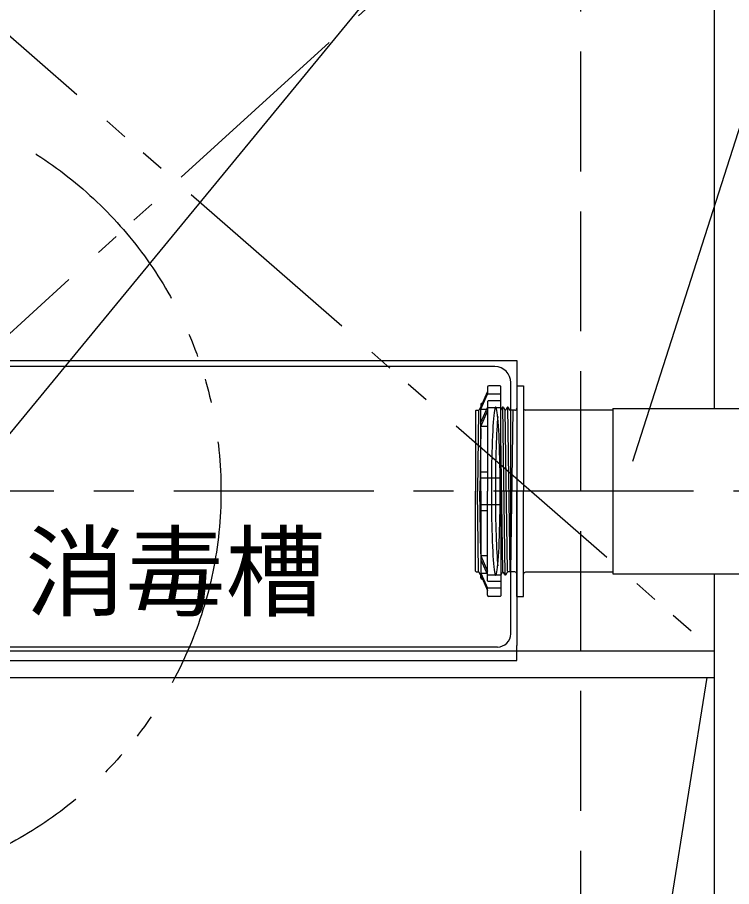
# Model space of a CAD drawing. Units: millimetres, scale not verified. Extents: x -9773 to 7545, y -7063 to 5014.
# Drawn here: x -4922 to -4387, y -119 to 533 of the extents above; entities that cross this region are included whole.
import ezdxf
from ezdxf.enums import TextEntityAlignment as Align

# ---------------------------------------------------------------- set-up
doc = ezdxf.new("R2010")
doc.units = ezdxf.units.MM
doc.header["$LTSCALE"] = 30
for name, pattern in [('CHAIN1', [8, 5, -1, 1, -1]), ('DASHED3', [4, 3, -1]), ('DOUBLE_CHAIN1', [8.8, 5, -1, 0.6, -0.6, 0.6, -1])]:
    doc.linetypes.add(name, pattern=pattern)
doc.layers.add('0-1_KIKI', color=3, linetype='Continuous', lineweight=25)
doc.layers.add('0-3_A-PIPE', color=2, linetype='Continuous', lineweight=25)
doc.styles.add('MS Gothic', font='')
doc.styles.get('MS Gothic').set_extended_font_data('MS Gothic')

msp = doc.modelspace()

# ---------------------------------------------------------------- linework, layer by layer
at = {"layer": '0-1_KIKI', "color": 4}
for p, q in [((-4352.14, 921.74), (-4999.53, 134.22)), ((-4273.3, 786.07), (-4461.03, 199.87))]:
    msp.add_line(p, q, dxfattribs=at)
at = {"layer": '0-1_KIKI', "linetype": 'DOUBLE_CHAIN1'}
for p, q in [((-5189.73, 747.6), (-4399.73, 57.6)), ((-5189.78, 57.6), (-4461.05, 721.71))]:
    msp.add_line(p, q, dxfattribs=at)
at = {"layer": '0-1_KIKI'}
for p, q in [((-4399.73, 578.36), (-4399.73, 397.32)), ((-4399.73, 577.6), (-4399.73, 239.6)), ((-4564.26, 271.08), (-5001.73, 271.08)), ((-4569.77, 255.6), (-4569.77, 250.46)), ((-4560.27, 256.6), (-4568.77, 256.6)), ((-4559.77, 177.6), (-4559.77, 256.1)), ((-4552.28, 70.6), (-4552.28, 259.12)), ((-4547.77, 256.6), (-4547.77, 177.6)), ((-4547.77, 256.6), (-4542.77, 256.6)), ((-4542.77, 256.6), (-4542.77, 177.6)), ((-4574.77, 240.61), (-4569.77, 252.1)), ((-4574.77, 239.09), (-4569.77, 250.46)), ((-4559.77, 250.46), (-4569.77, 250.46)), ((-4574.77, 242.6), (-4574.77, 239.39)), ((-4573.77, 243.6), (-4573.47, 243.6)), ((-4569.77, 244.88), (-4569.77, 177.6)), ((-4559.77, 245.38), (-4569.27, 245.38)), ((-4578.14, 238.28), (-4578.64, 237.78)), ((-4578.64, 237.78), (-4578.64, 177.6)), ((-4578.14, 238.28), (-4576.42, 238.28)), ((-4576.43, 237.78), (-4577.29, 177.6)), ((-4574.98, 240.33), (-4575.91, 238.55)), ((-4574.77, 177.6), (-4574.77, 240.61)), ((-4574.77, 229.09), (-4569.77, 240.46)), ((-4574.77, 239.09), (-4570.37, 239.09)), ((-4569.77, 240.46), (-4559.77, 240.46)), ((-4558.65, 240.33), (-4559.58, 238.55)), ((-4556.4, 115.1), (-4558.21, 240.6)), ((-4557.76, 240.33), (-4556.84, 238.55)), ((-4554.65, 117.42), (-4556.39, 238.28)), ((-4555.02, 240.33), (-4555.95, 238.55)), ((-4552.8, 116.92), (-4554.58, 240.6)), ((-4554.14, 240.33), (-4553.22, 238.57)), ((-4549.27, 238.28), (-4552.77, 238.28)), ((-4550.7, 238.28), (-4552.51, 117.21)), ((-4475.64, 238.49), (-4541.27, 238.49)), ((-4475.64, 239.6), (-4475.64, 115.6)), ((-4475.64, 238.49), (-4475.64, 177.6)), ((-4574.77, 224.73), (-4575.44, 177.6)), ((-4558.28, 117.41), (-4559.77, 220.41)), ((-4574.77, 192.1), (-4569.77, 192.1)), ((-4574.77, 187.6), (-4559.77, 187.6)), ((-4578.64, 117.42), (-4578.64, 177.6)), ((-4576.43, 117.41), (-4577.29, 177.6)), ((-4574.77, 130.46), (-4575.44, 177.6)), ((-4574.77, 177.6), (-4574.77, 114.58)), ((-4569.77, 110.31), (-4569.77, 177.6)), ((-4559.77, 177.6), (-4559.77, 99.1)), ((-4557.68, 177.6), (-4557.7, 177.6)), ((-4547.77, 98.6), (-4547.77, 177.6)), ((-4542.77, 98.6), (-4542.77, 177.6)), ((-4574.77, 167.6), (-4559.77, 167.6)), ((-4574.77, 163.1), (-4569.77, 163.1)), ((-4574.77, 126.1), (-4569.77, 114.73)), ((-4578.14, 116.92), (-4578.64, 117.42)), ((-4578.14, 116.92), (-4576.42, 116.92)), ((-4574.98, 114.86), (-4575.91, 116.65)), ((-4574.77, 116.1), (-4570.37, 116.1)), ((-4574.77, 116.1), (-4569.77, 104.73)), ((-4574.77, 112.6), (-4574.77, 115.8)), ((-4574.77, 114.58), (-4569.77, 103.09)), ((-4573.77, 111.6), (-4573.47, 111.6)), ((-4569.77, 114.73), (-4559.77, 114.73)), ((-4559.58, 114.86), (-4558.65, 116.65)), ((-4556.84, 114.86), (-4557.76, 116.65)), ((-4555.95, 114.86), (-4555.02, 116.65)), ((-4549.27, 116.92), (-4554.65, 116.92)), ((-4475.64, 116.7), (-4541.27, 116.7)), ((-4475.64, 115.6), (-4371.64, 115.6)), ((-4399.73, 115.6), (-4399.73, -222.4)), ((-4569.77, 99.6), (-4569.77, 104.73)), ((-4559.77, 104.73), (-4569.77, 104.73)), ((-4559.77, 109.81), (-4569.27, 109.81)), ((-4560.27, 98.6), (-4568.77, 98.6)), ((-4547.77, 98.6), (-4542.77, 98.6)), ((-4547.77, 66.25), (-4547.77, 61.78)), ((-4547.77, 57.31), (-4547.77, 61.78)), ((-4399.73, 57.6), (-4946.7, 57.6)), ((-4946.7, 37.6), (-4399.73, 37.6)), ((-4405.25, 37.6), (-4448.05, -229.9))]:
    msp.add_line(p, q, dxfattribs=at)
at = {"layer": '0-1_KIKI', "linetype": 'CHAIN1'}
msp.add_line((-4175.16, 177.6), (-7006.52, 177.6), dxfattribs=at)
at = {"layer": '0-1_KIKI'}
for points in [[(-5003.48, 275.6), (-4547.77, 275.6), (-4547.77, 66.25)], [(-4569.77, 226.11), (-4574.77, 226.11), (-4569.77, 237.6)], [(-4475.64, 239.6), (-4371.64, 239.6), (-4371.64, 115.6)], [(-4569.77, 129.08), (-4574.77, 129.08), (-4569.77, 117.59)], [(-4562.27, 60.6), (-4937.75, 60.6), (-4937.75, 54.6)], [(-4933.65, 50.6), (-4547.77, 50.6), (-4547.77, 57.31)]]:
    msp.add_lwpolyline(points, dxfattribs=at)
at = {"layer": '0-1_KIKI', "linetype": 'DOUBLE_CHAIN1'}
msp.add_circle((-5069.73, 177.6), 300, dxfattribs=at)
at = {"layer": '0-1_KIKI'}
for centre, radius, start, end in [((-4568.77, 255.6), 1, 90, 180), ((-4560.27, 256.1), 0.5, 0, 90), ((-4573.77, 242.6), 1, 90, 180), ((-4569.27, 244.88), 0.5, 90, 180), ((-4576.35, 238.78), 0.5, 262.32983, 332.5), ((-4560.02, 238.78), 0.5, 300.95736, 332.5), ((-4558.21, 240.1), 0.5, 27.5, 152.5), ((-4556.39, 238.78), 0.5, 207.5, 332.5), ((-4554.58, 240.1), 0.5, 27.5, 152.5), ((-4552.77, 238.78), 0.5, 207.5, 270), ((-4549.27, 239.78), 1.5, 270, 0), ((-4541.27, 239.99), 1.5, 180, 270), ((-4576.35, 116.42), 0.5, 27.5, 97.67017), ((-4573.77, 112.6), 1, 180, 270), ((-4560.02, 115.1), 0.5, 300.95736, 332.5), ((-4558.21, 116.42), 0.5, 27.5, 152.5), ((-4556.39, 115.1), 0.5, 207.5, 332.5), ((-4554.58, 116.42), 0.5, 97.67017, 152.5), ((-4549.27, 115.42), 1.5, 0, 90), ((-4541.27, 115.2), 1.5, 90, 180), ((-4569.27, 110.31), 0.5, 180, 270), ((-4568.77, 99.6), 1, 180, 270), ((-4560.27, 99.1), 0.5, 270, 0), ((-4562.28, 70.6), 10, 270, 0)]:
    msp.add_arc(centre, radius, start, end, dxfattribs=at)
for centre, major_axis, ratio, start_param, end_param in [((-4564.3, 259.06), (8.51, 8.51), 0.997265, 5.499157, 7.067214), ((-4563.56, 177.6), (0, 63), 0.052408, 2.776385, 6.648393), ((-4563.56, 177.6), (0, 63), 0.052408, 0.365207, 1.014481), ((-4560.55, 177.6), (0, 63), 0.052408, 0.472301, 1.570796), ((-4563.56, 177.6), (0, 63), 0.052408, 1.014481, 2.127112), ((-4560.55, 177.6), (0, 63), 0.052408, 1.570796, 2.669292), ((-4563.56, 177.6), (0, 63), 0.052408, 2.127112, 2.776385)]:
    msp.add_ellipse(centre, major_axis=major_axis, ratio=ratio, start_param=start_param, end_param=end_param, dxfattribs=at)
at = {"layer": '0-3_A-PIPE', "linetype": 'DASHED3'}
msp.add_lwpolyline([(-6699.73, -422.4), (-4499.73, -422.4), (-4499.73, 777.6)], dxfattribs=at)

# ---------------------------------------------------------------- texts
at = {"layer": '0-1_KIKI', "color": 4, "style": 'MS Gothic'}
msp.add_text('消毒槽', height=54.99, dxfattribs=at).set_placement((-4916.41, 73.05), align=Align.BOTTOM_LEFT)

doc.saveas('drawing.dxf')
